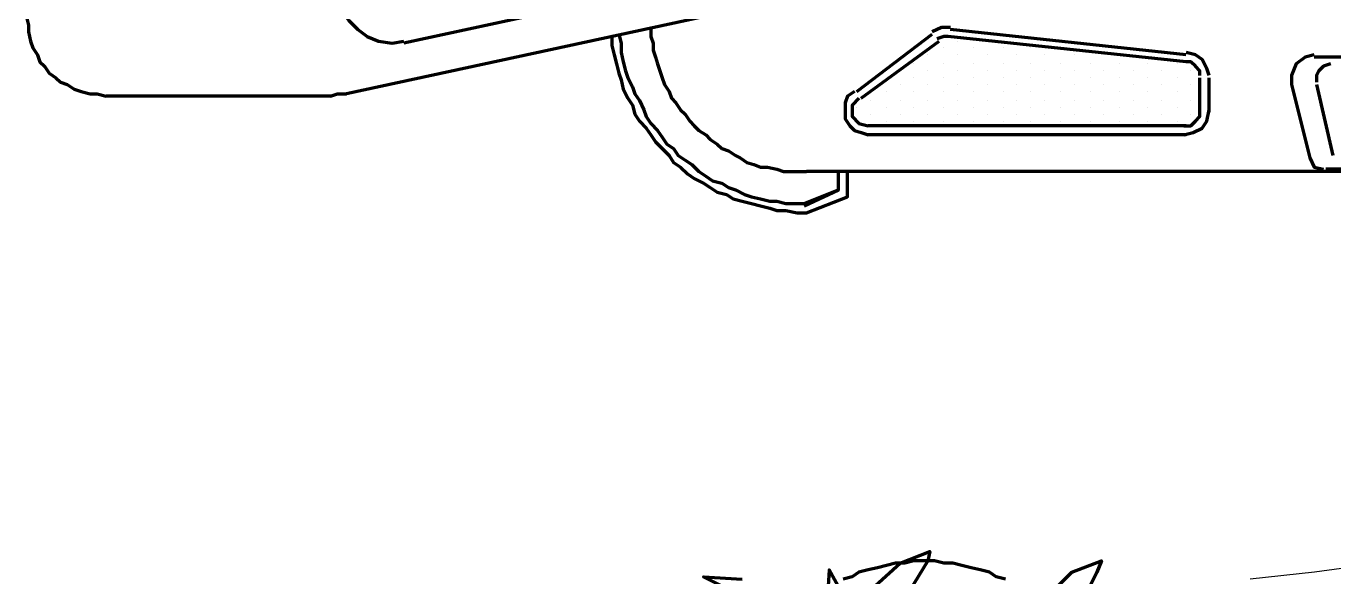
# Model space of a CAD drawing. Header units: millimetres. Extents: x 2273 to 2522, y 1034 to 1187.
# Drawn here: x 2286.264 to 2287.945, y 1107.941 to 1108.649 of the extents above; entities that cross this region are included whole.
import ezdxf

# ---------------------------------------------------------------- set-up
doc = ezdxf.new("R2010")
doc.units = ezdxf.units.MM
doc.layers.add('LAYER8', color=8, linetype='Continuous')
doc.layers.add('PAREDES', color=4, linetype='Continuous', lineweight=100)

# ---------------------------------------------------------------- blocks, each defined once
blk = doc.blocks.new('JYUT')
at = {"layer": 'PAREDES', "color": 0, "linetype": 'Continuous'}
for points in [[(74.6387, 144.4333), (74.6534, 144.4804), (74.6681, 144.4951), (74.7005, 144.5245), (74.7387, 144.5392), (74.7358, 144.5275), (74.7181, 144.498), (74.6975, 144.4451), (74.677, 144.4216)], [(74.7299, 144.5275), (74.7181, 144.5275), (74.7064, 144.5245), (74.6946, 144.5245), (74.6828, 144.5216), (74.6711, 144.5186), (74.6593, 144.5157), (74.6475, 144.5127), (74.6387, 144.5069), (74.627, 144.5039)], [(74.8358, 144.5039), (74.824, 144.5069), (74.8152, 144.5127), (74.8034, 144.5157), (74.7917, 144.5186), (74.7799, 144.5216), (74.7681, 144.5245), (74.7564, 144.5245), (74.7446, 144.5275), (74.7299, 144.5275)], [(74.8593, 144.4216), (74.874, 144.4657), (74.8917, 144.4833), (74.9211, 144.5127), (74.9593, 144.5275), (74.9534, 144.5127), (74.9387, 144.4833), (74.9181, 144.4333), (74.9005, 144.4098)], [(74.4946, 144.4833), (74.4475, 144.5069), (74.4975, 144.5039)], [(74.6211, 144.4127), (74.627, 144.4833), (74.6093, 144.5157), (74.6064, 144.4745), (74.6093, 144.4157)]]:
    blk.add_lwpolyline(points, dxfattribs=at)
blk = doc.blocks.new('CAR')
at = {"layer": 'PAREDES', "color": 0, "linetype": 'Continuous'}
for points in [[(74.5917, 145.3069), (74.0623, 145.1922)], [(73.977, 145.2657), (73.977, 145.248), (73.9828, 145.2333), (73.9917, 145.2216), (74.0034, 145.2098), (74.0152, 145.201), (74.0299, 145.1951), (74.0475, 145.1922), (74.0623, 145.1951)], [(74.6005, 145.2598), (73.9887, 145.1275)], [(73.577, 145.2275), (73.5799, 145.2157), (73.5799, 145.2069), (73.5828, 145.1951), (73.5858, 145.1863), (73.5917, 145.1775), (73.5946, 145.1686), (73.6005, 145.1627), (73.6064, 145.1539), (73.6152, 145.148), (73.6211, 145.1422), (73.6299, 145.1392), (73.6387, 145.1333), (73.6475, 145.1304), (73.6593, 145.1275), (73.6681, 145.1275), (73.6799, 145.1245)], [(74.3799, 145.2127), (74.3799, 145.201), (74.3828, 145.1922), (74.3828, 145.1833), (74.3858, 145.1745), (74.3887, 145.1657), (74.3917, 145.1569), (74.3946, 145.148), (74.3975, 145.1392), (74.4034, 145.1304), (74.4064, 145.1216), (74.4123, 145.1157), (74.4181, 145.1069), (74.424, 145.101), (74.4299, 145.0922), (74.4358, 145.0863), (74.4417, 145.0804), (74.4505, 145.0745), (74.4564, 145.0686), (74.4652, 145.0627), (74.4711, 145.0569), (74.4799, 145.0539), (74.4887, 145.048), (74.4946, 145.0451), (74.5034, 145.0392), (74.5123, 145.0363), (74.5211, 145.0333), (74.5299, 145.0333), (74.5417, 145.0304), (74.5505, 145.0275), (74.5593, 145.0275), (74.5681, 145.0275), (74.5799, 145.0275)], [(74.7652, 145.2127), (74.7534, 145.2127), (74.7417, 145.2069)], [(74.3299, 145.201), (74.3299, 145.1892), (74.3328, 145.1775), (74.3358, 145.1657), (74.3387, 145.1539), (74.3417, 145.1451), (74.3446, 145.1333), (74.3505, 145.1216), (74.3564, 145.1127), (74.3593, 145.101), (74.3652, 145.0922), (74.374, 145.0833), (74.3799, 145.0745), (74.3858, 145.0657), (74.3946, 145.0569), (74.4034, 145.048), (74.4093, 145.0392), (74.4181, 145.0333), (74.427, 145.0245), (74.4358, 145.0186), (74.4475, 145.0127), (74.4564, 145.0069), (74.4652, 145.001), (74.477, 144.998), (74.4858, 144.9922), (74.4975, 144.9892), (74.5093, 144.9863), (74.5211, 144.9833), (74.5328, 144.9804), (74.5417, 144.9775), (74.5534, 144.9775), (74.5681, 144.9745), (74.5799, 144.9745)], [(74.3387, 145.2039), (74.3417, 145.1922), (74.3417, 145.1804), (74.3446, 145.1686), (74.3475, 145.1569), (74.3505, 145.148), (74.3564, 145.1363), (74.3593, 145.1275), (74.3652, 145.1186), (74.3711, 145.1069), (74.374, 145.098), (74.3799, 145.0892), (74.3887, 145.0804), (74.3946, 145.0716), (74.4005, 145.0627), (74.4093, 145.0569), (74.4152, 145.048), (74.424, 145.0422), (74.4328, 145.0363), (74.4417, 145.0275), (74.4505, 145.0216), (74.4593, 145.0157), (74.4711, 145.0127), (74.4799, 145.0069), (74.4887, 145.0039), (74.5005, 144.998), (74.5093, 144.9951), (74.5211, 144.9922), (74.5328, 144.9892), (74.5417, 144.9892), (74.5534, 144.9863), (74.5652, 144.9863), (74.577, 144.9863)], [(74.6446, 145.1304), (74.7417, 145.2039)], [(74.6505, 145.1216), (74.7505, 145.1951)], [(74.7623, 145.201), (74.7564, 145.201), (74.7475, 145.198)], [(75.0681, 145.1686), (74.7623, 145.201)], [(75.0681, 145.1775), (74.7652, 145.2098)], [(74.774, 145.1951), (74.774, 145.1951)], [(74.7564, 145.1863), (74.7564, 145.1863)], [(74.7946, 145.1863), (74.7946, 145.1863)], [(74.8328, 145.1863), (74.8328, 145.1863)], [(74.8681, 145.1863), (74.8681, 145.1863)], [(75.0975, 145.151), (75.0946, 145.1598), (75.0887, 145.1716), (75.0799, 145.1775), (75.0681, 145.1804)], [(74.7181, 145.1657), (74.7181, 145.1657)], [(74.7358, 145.1775), (74.7358, 145.1775)], [(74.7564, 145.1657), (74.7564, 145.1657)], [(74.774, 145.1775), (74.774, 145.1775)], [(74.7946, 145.1657), (74.7946, 145.1657)], [(74.8123, 145.1775), (74.8123, 145.1775)], [(74.8328, 145.1657), (74.8328, 145.1657)], [(74.8505, 145.1775), (74.8505, 145.1775)], [(74.8681, 145.1657), (74.8681, 145.1657)], [(74.8858, 145.1775), (74.8858, 145.1775)], [(74.9064, 145.1657), (74.9064, 145.1657)], [(74.924, 145.1775), (74.924, 145.1775)], [(74.9446, 145.1657), (74.9446, 145.1657)], [(74.9623, 145.1775), (74.9623, 145.1775)], [(74.9828, 145.1657), (74.9828, 145.1657)], [(75.0181, 145.1657), (75.0181, 145.1657)], [(75.0564, 145.1657), (75.0564, 145.1657)], [(75.0858, 145.151), (75.0858, 145.1569), (75.0799, 145.1627), (75.074, 145.1686), (75.0681, 145.1686)], [(75.2328, 145.1775), (75.2211, 145.1745), (75.2093, 145.1657), (75.2034, 145.151), (75.2034, 145.1392)], [(76.527, 145.1745), (75.2328, 145.1745)], [(75.2534, 145.1657), (75.2446, 145.1627), (75.2387, 145.1569), (75.2358, 145.151), (75.2358, 145.1422)], [(74.7005, 145.1569), (74.7005, 145.1569)], [(74.7181, 145.148), (74.7181, 145.148)], [(74.7358, 145.1569), (74.7358, 145.1569)], [(74.7564, 145.148), (74.7564, 145.148)], [(74.774, 145.1569), (74.774, 145.1569)], [(74.7946, 145.148), (74.7946, 145.148)], [(74.8123, 145.1569), (74.8123, 145.1569)], [(74.8328, 145.148), (74.8328, 145.148)], [(74.8505, 145.1569), (74.8505, 145.1569)], [(74.8681, 145.148), (74.8681, 145.148)], [(74.8858, 145.1569), (74.8858, 145.1569)], [(74.9064, 145.148), (74.9064, 145.148)], [(74.924, 145.1569), (74.924, 145.1569)], [(74.9446, 145.148), (74.9446, 145.148)], [(74.9623, 145.1569), (74.9623, 145.1569)], [(74.9828, 145.148), (74.9828, 145.148)], [(75.0005, 145.1569), (75.0005, 145.1569)], [(75.0181, 145.148), (75.0181, 145.148)], [(75.0358, 145.1569), (75.0358, 145.1569)], [(75.0564, 145.148), (75.0564, 145.148)], [(75.074, 145.1569), (75.074, 145.1569)], [(75.0858, 145.1039), (75.0858, 145.148)], [(75.0975, 145.1039), (75.0975, 145.148)], [(73.9681, 145.1245), (73.977, 145.1275), (73.9887, 145.1275)], [(74.6417, 145.1304), (74.6328, 145.1245), (74.6299, 145.1157), (74.6299, 145.1069), (74.6299, 145.0951), (74.6358, 145.0863), (74.6417, 145.0804), (74.6505, 145.0775), (74.6593, 145.0745)], [(74.6828, 145.1304), (74.6828, 145.1304)], [(74.7005, 145.1392), (74.7005, 145.1392)], [(74.7181, 145.1304), (74.7181, 145.1304)], [(74.7358, 145.1392), (74.7358, 145.1392)], [(74.7564, 145.1304), (74.7564, 145.1304)], [(74.774, 145.1392), (74.774, 145.1392)], [(74.7946, 145.1304), (74.7946, 145.1304)], [(74.8123, 145.1392), (74.8123, 145.1392)], [(74.8328, 145.1304), (74.8328, 145.1304)], [(74.8505, 145.1392), (74.8505, 145.1392)], [(74.8681, 145.1304), (74.8681, 145.1304)], [(74.8858, 145.1392), (74.8858, 145.1392)], [(74.9064, 145.1304), (74.9064, 145.1304)], [(74.924, 145.1392), (74.924, 145.1392)], [(74.9446, 145.1304), (74.9446, 145.1304)], [(74.9623, 145.1392), (74.9623, 145.1392)], [(74.9828, 145.1304), (74.9828, 145.1304)], [(75.0005, 145.1392), (75.0005, 145.1392)], [(75.0181, 145.1304), (75.0181, 145.1304)], [(75.0358, 145.1392), (75.0358, 145.1392)], [(75.0564, 145.1304), (75.0564, 145.1304)], [(75.074, 145.1392), (75.074, 145.1392)], [(75.2034, 145.1392), (75.227, 145.0451)], [(75.2358, 145.1392), (75.2564, 145.048)], [(73.9681, 145.1245), (73.6799, 145.1245)], [(74.6475, 145.1216), (74.6387, 145.1127), (74.6387, 145.098), (74.6475, 145.0892), (74.6593, 145.0863)], [(74.6623, 145.1186), (74.6623, 145.1186)], [(74.7005, 145.1186), (74.7005, 145.1186)], [(74.7358, 145.1186), (74.7358, 145.1186)], [(74.774, 145.1186), (74.774, 145.1186)], [(74.8123, 145.1186), (74.8123, 145.1186)], [(74.8505, 145.1186), (74.8505, 145.1186)], [(74.8858, 145.1186), (74.8858, 145.1186)], [(74.924, 145.1186), (74.924, 145.1186)], [(74.9623, 145.1186), (74.9623, 145.1186)], [(75.0005, 145.1186), (75.0005, 145.1186)], [(75.0358, 145.1186), (75.0358, 145.1186)], [(75.074, 145.1186), (75.074, 145.1186)], [(74.6446, 145.1098), (74.6446, 145.1098)], [(74.6623, 145.101), (74.6623, 145.101)], [(74.6828, 145.1098), (74.6828, 145.1098)], [(74.7005, 145.101), (74.7005, 145.101)], [(74.7181, 145.1098), (74.7181, 145.1098)], [(74.7358, 145.101), (74.7358, 145.101)], [(74.7564, 145.1098), (74.7564, 145.1098)], [(74.774, 145.101), (74.774, 145.101)], [(74.7946, 145.1098), (74.7946, 145.1098)], [(74.8123, 145.101), (74.8123, 145.101)], [(74.8328, 145.1098), (74.8328, 145.1098)], [(74.8505, 145.101), (74.8505, 145.101)], [(74.8681, 145.1098), (74.8681, 145.1098)], [(74.8858, 145.101), (74.8858, 145.101)], [(74.9064, 145.1098), (74.9064, 145.1098)], [(74.924, 145.101), (74.924, 145.101)], [(74.9446, 145.1098), (74.9446, 145.1098)], [(74.9623, 145.101), (74.9623, 145.101)], [(74.9828, 145.1098), (74.9828, 145.1098)], [(75.0005, 145.101), (75.0005, 145.101)], [(75.0181, 145.1098), (75.0181, 145.1098)], [(75.0358, 145.101), (75.0358, 145.101)], [(75.0564, 145.1098), (75.0564, 145.1098)], [(75.0652, 145.0863), (75.074, 145.0863), (75.0799, 145.0922), (75.0858, 145.098), (75.0858, 145.1069)], [(75.0652, 145.0745), (75.077, 145.0775), (75.0887, 145.0833), (75.0946, 145.0922), (75.0975, 145.1069)], [(75.074, 145.101), (75.074, 145.101)], [(75.0681, 145.0863), (74.6593, 145.0863)], [(74.6828, 145.0922), (74.6828, 145.0922)], [(74.7181, 145.0922), (74.7181, 145.0922)], [(74.7564, 145.0922), (74.7564, 145.0922)], [(74.7946, 145.0922), (74.7946, 145.0922)], [(74.8328, 145.0922), (74.8328, 145.0922)], [(74.8681, 145.0922), (74.8681, 145.0922)], [(74.9064, 145.0922), (74.9064, 145.0922)], [(74.9446, 145.0922), (74.9446, 145.0922)], [(74.9828, 145.0922), (74.9828, 145.0922)], [(75.0181, 145.0922), (75.0181, 145.0922)], [(75.0564, 145.0922), (75.0564, 145.0922)], [(75.0681, 145.0745), (74.6593, 145.0745)], [(75.227, 145.0451), (75.2328, 145.0333), (75.2446, 145.0304)], [(74.577, 144.9863), (74.6211, 145.0039), (74.6211, 145.0275)], [(75.7564, 145.0275), (74.5799, 145.0275)], [(75.7652, 145.0275), (74.5799, 145.0275)], [(74.5799, 144.9745), (74.6328, 144.9951), (74.6328, 145.0275)], [(74.6211, 145.0039), (74.6211, 145.0275)], [(74.6328, 144.9951), (74.6328, 145.0275)], [(75.7711, 145.0304), (75.2475, 145.0304)], [(74.577, 144.9833), (74.6211, 145.0039)], [(74.5799, 144.9745), (74.6328, 144.9951)]]:
    blk.add_lwpolyline(points, dxfattribs=at)

msp = doc.modelspace()

# ---------------------------------------------------------------- linework, layer by layer
at = {"layer": 'LAYER8', "color": 0, "linetype": 'Continuous'}
msp.add_lwpolyline([(2289.4549, 1107.9471), (2289.3725, 1107.9589), (2289.2872, 1107.9648), (2289.2019, 1107.9736), (2289.1166, 1107.9795), (2289.0313, 1107.9824), (2288.9461, 1107.9883), (2288.8608, 1107.9913), (2288.7755, 1107.9913), (2288.6872, 1107.9913), (2288.6019, 1107.9913), (2288.5166, 1107.9913), (2288.4313, 1107.9883), (2288.3461, 1107.9824), (2288.2608, 1107.9795), (2288.1755, 1107.9736), (2288.0902, 1107.9648), (2288.0049, 1107.9589), (2287.9196, 1107.9471), (2287.8372, 1107.9383)], dxfattribs=at)

# ---------------------------------------------------------------- block references
at = {"layer": 'LAYER8', "linetype": 'ByBlock'}
for name in ['CAR', 'JYUT']:
    msp.add_blockref(name, (2212.6867, 963.4344), dxfattribs=at)

doc.saveas('drawing.dxf')
